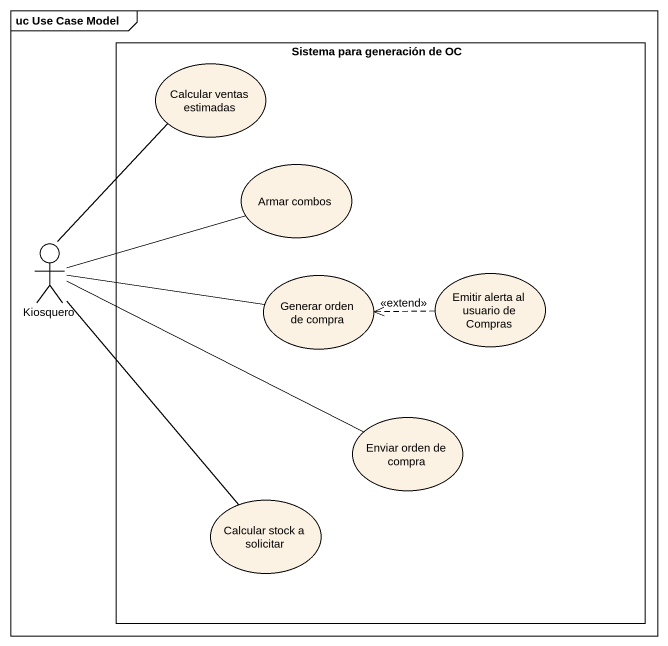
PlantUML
@startuml
mainframe uc Use Case Model
rectangle "Sistema para generación de OC" as Sistema_para_generación_de {
  usecase "Calcular ventas estimadas" as Calcular_ventas_estimadas
  usecase "Armar combos" as Armar_combos
  usecase "Generar orden de compra" as Generar_orden_de_compra
  usecase "Emitir alerta al usuario de Compras" as Emitir_alerta_al_usuario_de
  usecase "Enviar orden de compra" as Enviar_orden_de_compra
  usecase "Calcular stock a solicitar" as Calcular_stock_a_solicitar
}
actor Kiosquero
Kiosquero -up- Calcular_ventas_estimadas
Kiosquero -right- Armar_combos
Kiosquero -right- Generar_orden_de_compra
Kiosquero -right- Enviar_orden_de_compra
Kiosquero -- Calcular_stock_a_solicitar
Emitir_alerta_al_usuario_de .left.> Generar_orden_de_compra : <<extend>>
@enduml
